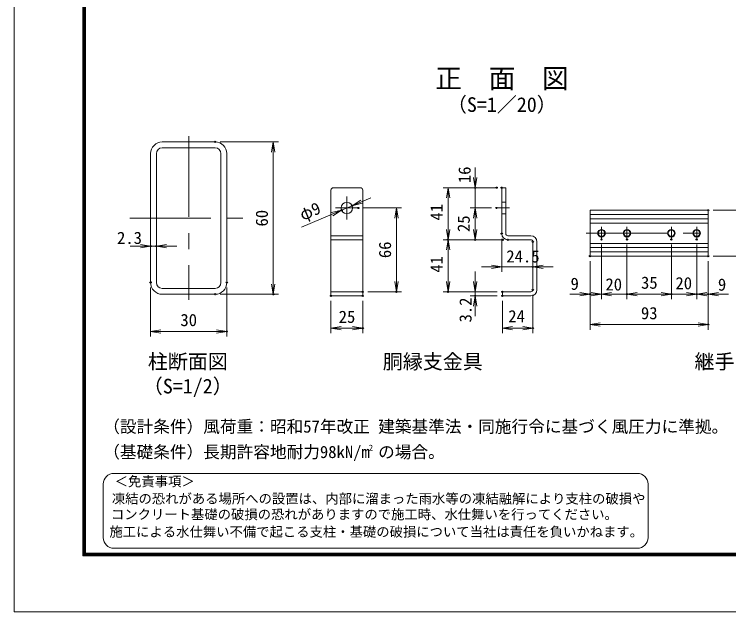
# Model space of a CAD drawing. Units: millimetres, scale not verified, with parts at other scales. Extents: x -4200 to 4200, y -2970 to 2970.
# Drawn here: x -4200 to -1389, y -2970 to -617 of the extents above; entities that cross this region are included whole.
import ezdxf
from ezdxf.enums import TextEntityAlignment as Align

# ---------------------------------------------------------------- set-up
doc = ezdxf.new("R2010")
doc.units = ezdxf.units.MM
doc.header["$LTSCALE"] = 10
doc.header["$PDMODE"] = 32
doc.header["$PDSIZE"] = 5
doc.linetypes.add('USER1', pattern=[50.8, 31.75, -6.35, 6.35, -6.35])
doc.linetypes.add('USER2', pattern=[0.375, 0.25, -0.125])
for name, color, linetype, lineweight in [('0-0_D-STR1', 1, 'Continuous', 18), ('0-1_D-BMK', 2, 'USER1', 13), ('0-5_D-STR3', 3, 'Continuous', 13), ('0-6_D-STR-DIM', 7, 'Continuous', 13), ('0-7_0', 7, 'Continuous', 18), ('0-9_D-TTL-TXT', 7, 'Continuous', 18), ('0-B_D-TTL', 7, 'Continuous', 18)]:
    doc.layers.add(name, color=color, linetype=linetype, lineweight=lineweight)
doc.layers.add('0-8_Defpoints', color=253, linetype='Continuous')
doc.styles.add('ＭＳ ゴシック', font='')
doc.styles.get('ＭＳ ゴシック').set_extended_font_data('MS Gothic')

# ---------------------------------------------------------------- blocks, each defined once
blk = doc.blocks.new('_Open')
at = {"layer": '0-7_0'}
blk.add_line((-10, 1.667), (0, 0), dxfattribs=at)
blk.add_lwpolyline([(-10, -1.667), (0, 0), (-10, 0)], dxfattribs=at)

msp = doc.modelspace()

# ---------------------------------------------------------------- linework, layer by layer
at = {"layer": '0-0_D-STR1'}
for p, q in [((-3617.75, -1119.77), (-3409.75, -1119.77)), ((-3617.75, -1142.77), (-3409.75, -1142.77)), ((-3663.75, -1165.77), (-3663.75, -1673.77)), ((-3640.75, -1165.77), (-3640.75, -1673.77)), ((-3386.75, -1165.77), (-3386.75, -1673.77)), ((-3363.75, -1165.77), (-3363.75, -1673.77)), ((-3617.75, -1696.77), (-3409.75, -1696.77)), ((-3617.75, -1719.77), (-3409.75, -1719.77))]:
    msp.add_line(p, q, dxfattribs=at)
for centre, radius, start, end in [((-3617.75, -1165.77), 46, 90, 180), ((-3409.75, -1165.77), 46, 0, 90), ((-3617.75, -1165.77), 23, 90, 180), ((-3409.75, -1165.77), 23, 0, 90), ((-3617.75, -1673.77), 46, 180, 270), ((-3617.75, -1673.77), 23, 180, 270), ((-3409.75, -1673.77), 23, 270, 0), ((-3409.75, -1673.77), 46, 270, 0)]:
    msp.add_arc(centre, radius, start, end, dxfattribs=at)
at = {"layer": '0-1_D-BMK'}
for p, q in [((-3513.75, -1097.58), (-3513.75, -1741.97)), ((-2891.29, -1334.37), (-2891.29, -1425.47)), ((-2846.29, -1379.92), (-2936.29, -1379.92)), ((-2302.45, -1379.92), (-2251.51, -1379.92)), ((-3744.75, -1419.77), (-3282.75, -1419.77)), ((-1889.26, -1454.13), (-1889.26, -1504.13)), ((-1789.26, -1454.13), (-1789.26, -1504.13)), ((-1614.26, -1454.13), (-1614.26, -1504.13)), ((-1514.26, -1454.13), (-1514.26, -1504.13)), ((-1949.26, -1479.13), (-1454.26, -1479.13))]:
    msp.add_line(p, q, dxfattribs=at)
at = {"layer": '0-5_D-STR3'}
for p, q in [((-2953.79, -1309.92), (-2953.79, -1725.92)), ((-2943.79, -1299.92), (-2838.79, -1299.92)), ((-2828.79, -1309.92), (-2828.79, -1725.92)), ((-2281.75, -1299.92), (-2281.75, -1480.92)), ((-2281.75, -1299.92), (-2265.75, -1299.92)), ((-2265.75, -1299.92), (-2265.75, -1480.92)), ((-1934.26, -1389.13), (-1934.26, -1569.13)), ((-1934.26, -1389.13), (-1469.26, -1389.13)), ((-1934.26, -1405.13), (-1469.26, -1405.13)), ((-1469.26, -1389.13), (-1469.26, -1569.13)), ((-1469.26, -1423.13), (-1934.26, -1423.13)), ((-2257.75, -1488.92), (-2167.25, -1488.92)), ((-2953.79, -1504.92), (-2828.79, -1504.92)), ((-2257.75, -1504.92), (-2167.25, -1504.92)), ((-2159.25, -1512.92), (-2159.25, -1701.92)), ((-2143.25, -1512.92), (-2143.25, -1701.92)), ((-1469.26, -1535.13), (-1934.26, -1535.13)), ((-1934.26, -1553.13), (-1469.26, -1553.13)), ((-1934.26, -1569.13), (-1469.26, -1569.13)), ((-2953.79, -1709.92), (-2828.79, -1709.92)), ((-2279.25, -1709.92), (-2167.25, -1709.92)), ((-2279.25, -1709.92), (-2279.25, -1725.92)), ((-2953.79, -1725.92), (-2828.79, -1725.92)), ((-2279.25, -1725.92), (-2167.25, -1725.92))]:
    msp.add_line(p, q, dxfattribs=at)
at = {"layer": '0-5_D-STR3', "linetype": 'USER2'}
for p, q in [((-2281.75, -1357.42), (-2265.75, -1357.42)), ((-2281.75, -1402.42), (-2265.75, -1402.42)), ((-1469.26, -1439.13), (-1934.26, -1439.13)), ((-2953.79, -1488.92), (-2828.79, -1488.92)), ((-1469.26, -1519.13), (-1934.26, -1519.13))]:
    msp.add_line(p, q, dxfattribs=at)
at = {"layer": '0-5_D-STR3'}
for centre, radius in [((-2891.29, -1379.92), 22.5), ((-1889.26, -1479.13), 15), ((-1889.26, -1479.13), 12.29), ((-1789.26, -1479.13), 15), ((-1789.26, -1479.13), 12.29), ((-1614.26, -1479.13), 15), ((-1614.26, -1479.13), 12.29), ((-1514.26, -1479.13), 15), ((-1514.26, -1479.13), 12.29)]:
    msp.add_circle(centre, radius, dxfattribs=at)
for centre, radius, start, end in [((-2943.79, -1309.92), 10, 90, 180), ((-2838.79, -1309.92), 10, 0, 90), ((-2257.75, -1480.92), 24, 180, 270), ((-2257.75, -1480.92), 8, 180, 270), ((-2167.25, -1512.92), 24, 0, 90), ((-2167.25, -1512.92), 8, 0, 90), ((-2167.25, -1701.92), 8, 270, 0), ((-2167.25, -1701.92), 24, 270, 0)]:
    msp.add_arc(centre, radius, start, end, dxfattribs=at)
at = {"layer": '0-6_D-STR-DIM'}
for p, q in [((-3389.75, -1119.77), (-3160.88, -1119.77)), ((-3180.88, -1119.77), (-3180.88, -1719.77)), ((-2386.49, -1259.92), (-2386.49, -1219.92)), ((-2321.75, -1299.92), (-2512.96, -1299.92)), ((-2492.96, -1299.92), (-2492.96, -1504.92)), ((-2301.75, -1299.92), (-2406.49, -1299.92)), ((-2386.49, -1379.92), (-2386.49, -1299.92)), ((-2833.78, -1355.44), (-2796.98, -1339.77)), ((-2911.99, -1388.73), (-2870.59, -1371.11)), ((-3070.16, -1456.07), (-2948.8, -1404.4)), ((-2826.29, -1379.92), (-2676.16, -1379.92)), ((-2696.16, -1379.92), (-2696.16, -1709.92)), ((-2322.45, -1379.92), (-2406.49, -1379.92)), ((-2322.45, -1379.92), (-2406.49, -1379.92)), ((-2386.49, -1379.92), (-2386.49, -1504.92)), ((-1449.26, -1389.13), (-1299.26, -1389.13)), ((-2386.49, -1419.92), (-2386.49, -1459.92)), ((-2277.75, -1504.92), (-2512.96, -1504.92)), ((-2297.75, -1504.92), (-2512.96, -1504.92)), ((-2492.96, -1504.92), (-2492.96, -1709.92)), ((-2277.75, -1504.92), (-2406.49, -1504.92)), ((-2281.75, -1500.92), (-2281.75, -1631.43)), ((-3703.75, -1530.15), (-3743.75, -1530.15)), ((-3640.75, -1530.15), (-3663.75, -1530.15)), ((-3600.75, -1530.15), (-3560.75, -1530.15)), ((-2159.25, -1532.92), (-2159.25, -1631.43)), ((-1889.26, -1524.13), (-1889.26, -1739.13)), ((-1889.26, -1524.13), (-1889.26, -1739.13)), ((-1789.26, -1524.13), (-1789.26, -1739.13)), ((-1789.26, -1524.13), (-1789.26, -1739.13)), ((-1614.26, -1524.13), (-1614.26, -1739.13)), ((-1614.26, -1524.13), (-1614.26, -1739.13)), ((-1514.26, -1524.13), (-1514.26, -1739.13)), ((-1514.26, -1524.13), (-1514.26, -1739.13)), ((-1449.26, -1569.13), (-1299.26, -1569.13)), ((-1934.26, -1589.13), (-1934.26, -1739.13)), ((-1934.26, -1589.13), (-1934.26, -1859.13)), ((-1469.26, -1589.13), (-1469.26, -1739.13)), ((-1469.26, -1589.13), (-1469.26, -1859.13)), ((-2386.49, -1669.92), (-2386.49, -1629.92)), ((-2321.75, -1611.43), (-2361.75, -1611.43)), ((-2281.75, -1611.43), (-2159.25, -1611.43)), ((-2119.25, -1611.43), (-2079.25, -1611.43)), ((-3663.75, -1692.98), (-3663.75, -1886.28)), ((-3363.75, -1692.98), (-3363.75, -1886.28)), ((-2808.79, -1709.92), (-2676.16, -1709.92)), ((-2299.25, -1709.92), (-2512.96, -1709.92)), ((-2299.25, -1709.92), (-2406.49, -1709.92)), ((-2386.49, -1709.92), (-2386.49, -1725.92)), ((-3389.75, -1719.77), (-3160.88, -1719.77)), ((-2299.25, -1725.92), (-2406.49, -1725.92)), ((-2159.25, -1721.92), (-2159.25, -1873.48)), ((-1974.26, -1719.13), (-2014.26, -1719.13)), ((-1929.26, -1719.13), (-1969.26, -1719.13)), ((-1889.26, -1719.13), (-1934.26, -1719.13)), ((-1889.26, -1719.13), (-1789.26, -1719.13)), ((-1849.26, -1719.13), (-1809.26, -1719.13)), ((-1789.26, -1719.13), (-1614.26, -1719.13)), ((-1749.26, -1719.13), (-1709.26, -1719.13)), ((-1654.26, -1719.13), (-1694.26, -1719.13)), ((-1614.26, -1719.13), (-1514.26, -1719.13)), ((-1554.26, -1719.13), (-1594.26, -1719.13)), ((-1514.26, -1719.13), (-1469.26, -1719.13)), ((-1474.26, -1719.13), (-1434.26, -1719.13)), ((-1429.26, -1719.13), (-1389.26, -1719.13)), ((-2953.79, -1745.92), (-2953.79, -1873.48)), ((-2828.79, -1745.92), (-2828.79, -1873.48)), ((-2386.49, -1765.92), (-2386.49, -1805.92)), ((-2279.25, -1745.92), (-2279.25, -1873.48)), ((-2953.79, -1853.48), (-2828.79, -1853.48)), ((-2279.25, -1853.48), (-2159.25, -1853.48)), ((-1934.26, -1839.13), (-1469.26, -1839.13)), ((-3663.75, -1866.28), (-3363.75, -1866.28))]:
    msp.add_line(p, q, dxfattribs=at)
at = {"layer": '0-8_Defpoints'}
for p in [(-3409.75, -1119.77), (-2386.49, -1299.92), (-2301.75, -1299.92), (-2281.75, -1299.92), (-2870.59, -1371.11), (-2846.29, -1379.92), (-2302.45, -1379.92), (-2911.99, -1388.73), (-1469.26, -1389.13), (-2281.75, -1480.92), (-2492.96, -1504.92), (-2386.49, -1504.92), (-2277.75, -1504.92), (-2257.75, -1504.92), (-2159.25, -1512.92), (-1889.26, -1504.13), (-1789.26, -1504.13), (-1614.26, -1504.13), (-1514.26, -1504.13), (-3663.75, -1530.15), (-3640.75, -1530.15), (-1934.26, -1569.13), (-1469.26, -1569.13), (-1469.26, -1569.13), (-2159.25, -1611.43), (-3663.75, -1672.98), (-3363.75, -1672.98), (-2828.79, -1709.92), (-2696.16, -1709.92), (-2492.96, -1709.92), (-2279.25, -1709.92), (-2159.25, -1701.92), (-3409.75, -1719.77), (-3180.88, -1719.77), (-2953.79, -1725.92), (-2828.79, -1725.92), (-2386.49, -1725.92), (-2279.25, -1725.92), (-2279.25, -1725.92), (-1934.26, -1719.13), (-1789.26, -1719.13), (-1614.26, -1719.13), (-1514.26, -1719.13), (-1469.26, -1719.13), (-2828.79, -1853.48), (-2159.25, -1853.48), (-1469.26, -1839.13), (-3363.75, -1866.28)]:
    msp.add_point(p, dxfattribs=at)
at = {"layer": '0-9_D-TTL-TXT', "color": 2}
for p, q in [((-1748.33, -2425), (-3807.98, -2425)), ((-3850.09, -2467.11), (-3850.09, -2677.66)), ((-1706.22, -2677.66), (-1706.22, -2467.11)), ((-3807.98, -2719.77), (-1748.33, -2719.77))]:
    msp.add_line(p, q, dxfattribs=at)
for centre, start, end in [((-3807.98, -2467.11), 90, 180), ((-1748.33, -2467.11), 0, 90), ((-3807.98, -2677.66), 180, 270), ((-1748.33, -2677.66), 270, 0)]:
    msp.add_arc(centre, 42.11, start, end, dxfattribs=at)
at = {"layer": '0-B_D-TTL'}
for points in [[(-4200.09, -2969.77), (4199.91, -2969.77), (4199.91, 2970.23), (-4200.09, 2970.23)], [(-3930.09, 2750.23), (3929.91, 2750.23), (3929.91, -2749.77), (-3930.09, -2749.77)], [(-3927.59, 2747.73), (3927.41, 2747.73), (3927.41, -2747.27), (-3927.59, -2747.27)], [(-3925.09, 2745.23), (3924.91, 2745.23), (3924.91, -2744.77), (-3925.09, -2744.77)], [(-3922.59, 2742.73), (3922.41, 2742.73), (3922.41, -2742.27), (-3922.59, -2742.27)], [(-3920.09, 2740.23), (3919.91, 2740.23), (3919.91, -2739.77), (-3920.09, -2739.77)]]:
    msp.add_lwpolyline(points, close=True, dxfattribs=at)

# ---------------------------------------------------------------- block references
at = {"layer": '0-6_D-STR-DIM', "xscale": 4, "yscale": 4}
for p, rotation in [((-3180.88, -1119.77), 90), ((-2386.49, -1299.92), 270), ((-2492.96, -1299.92), 90), ((-2870.59, -1371.11), 203.06027), ((-2911.99, -1388.73), 23.06027), ((-2696.16, -1379.92), 90), ((-2386.49, -1379.92), 90), ((-2386.49, -1379.92), 90), ((-2492.96, -1504.92), 270), ((-2386.49, -1504.92), 270), ((-2492.96, -1504.92), 90), ((-3640.75, -1530.15), 180), ((-2159.25, -1611.43), 180), ((-3180.88, -1719.77), 270), ((-2696.16, -1709.92), 270), ((-2492.96, -1709.92), 270), ((-2386.49, -1709.92), 270), ((-1889.26, -1719.13), 180), ((-1789.26, -1719.13), 180), ((-1789.26, -1719.13), 180), ((-1514.26, -1719.13), 180), ((-1469.26, -1719.13), 180), ((-2386.49, -1725.92), 90), ((-2953.79, -1853.48), 180), ((-2279.25, -1853.48), 180), ((-1934.26, -1839.13), 180), ((-3663.75, -1866.28), 180)]:
    msp.add_blockref('_Open', p, dxfattribs=dict(at, rotation=rotation))
for p in [(-3663.75, -1530.15), (-2281.75, -1611.43), (-1934.26, -1719.13), (-1889.26, -1719.13), (-1614.26, -1719.13), (-1614.26, -1719.13), (-1514.26, -1719.13), (-2828.79, -1853.48), (-2159.25, -1853.48), (-1469.26, -1839.13), (-3363.75, -1866.28)]:
    msp.add_blockref('_Open', p, dxfattribs=at)

# ---------------------------------------------------------------- texts
at = {"layer": '0-6_D-STR-DIM', "style": 'ＭＳ ゴシック'}
for s, rotation, p in [('16', 90, (-2389.79, -1282.05)), ('φ9', 23.06, (-3059.26, -1444.09)), ('41', 90, (-2499.71, -1429.6)), ('60', 90, (-3187.63, -1452.78)), ('25', 90, (-2393.24, -1474.53)), ('66', 90, (-2702.9, -1577.42)), ('41', 90, (-2499.71, -1634.6)), ('3.2', 90, (-2386, -1830.61))]:
    msp.add_text(s, height=48.09, rotation=rotation, dxfattribs=at).set_placement(p, align=Align.BOTTOM_LEFT)
for s, p in [('2.3', (-3795.74, -1535.95)), ('24.5', (-2263.74, -1608.81)), ('9', (-2011.01, -1716.74)), ('20', (-1873.75, -1719.25)), ('35', (-1733.74, -1712.38)), ('20', (-1598.24, -1714.52)), ('9', (-1431.09, -1719.99)), ('93', (-1733.99, -1832.38)), ('30', (-3546.38, -1859.53)), ('25', (-2923.4, -1846.73)), ('24', (-2256.02, -1844.67))]:
    msp.add_text(s, height=48.09, dxfattribs=at).set_placement(p, align=Align.BOTTOM_LEFT)
at = {"layer": '0-9_D-TTL-TXT', "style": 'ＭＳ ゴシック'}
for s, height, p in [('正\u3000面\u3000図', 76.98, (-2543.12, -931.42)), ('（S=1／20）', 57.7, (-2497.63, -1018.88)), ('柱断面図', 57.7, (-3674.63, -2030.88)), ('胴縁支金具', 57.7, (-2749.94, -2030.88)), ('継手ピ－ス', 57.7, (-1523.21, -2030.88)), ('（S=1/2）', 57.7, (-3694.13, -2127.52)), ('（設計条件）風荷重：昭和57年改正 建築基準法・同施行令に基づく風圧力に準拠。', 48.09, (-3850.09, -2279.03)), ('（基礎条件）長期許容地耐力98kN/m の場合。', 48.09, (-3850.09, -2379.03)), ('2', 24.05, (-2804.61, -2343.21)), ('＜免責事項＞ \u3000\u3000', 38.49, (-3804.86, -2487.48)), ('凍結の恐れがある場所への設置は、内部に溜まった雨水等の凍結融解により支柱の破損や', 38.49, (-3816.25, -2555.27)), ('コンクリート基礎の破損の恐れがありますので施工時、水仕舞いを行ってください。', 38.49, (-3819.71, -2617.11)), ('施工による水仕舞い不備で起こる支柱・基礎の破損について当社は責任を負いかねます。 ', 38.49, (-3825.6, -2685.74))]:
    msp.add_text(s, height=height, dxfattribs=at).set_placement(p, align=Align.BOTTOM_LEFT)

doc.saveas('drawing.dxf')
